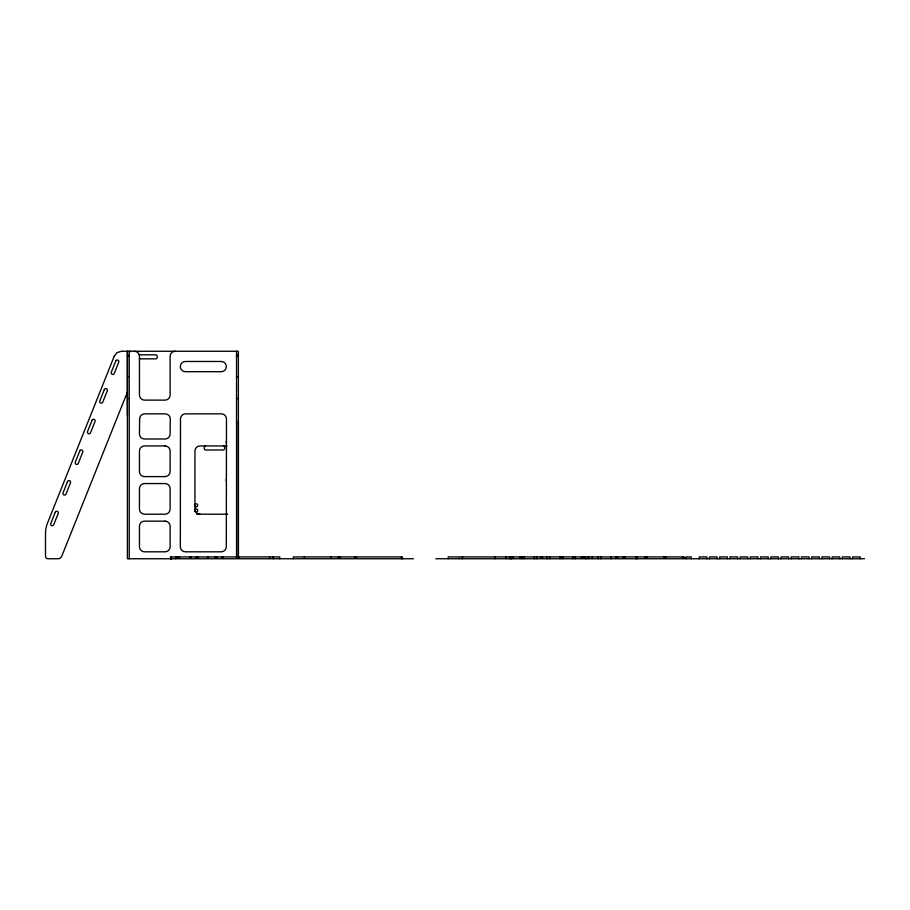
<?xml version="1.0" encoding="UTF-8"?>
<svg xmlns="http://www.w3.org/2000/svg" width="910" height="910" viewBox="0 0 910 910"><rect width="100%" height="100%" fill="white"/><g stroke="black" fill="none" stroke-linecap="round" stroke-linejoin="round"><path stroke-width="1.36" d="M127.4 415.688L127.4 351.26L127.4 558.751L413.39 558.751M238.374 420.795L238.374 557.341L238.374 351.26L121.349 351.26L116.946 352.671L114.194 356.367M114.478 355.639L47.547 522.988A28.619 28.619 0 0 0 45.5 533.203L45.5 556.203A2.559 2.559 0 0 0 48.059 558.751L58.194 558.751A4.106 4.106 0 0 0 61.778 556.181L127.4 392.13M205.41 445.945C203.715 446.173 203.704 449.733 205.41 449.972L223.507 449.972C225.214 449.733 225.214 446.184 223.507 445.945M139.298 354.82L156.008 354.82C157.714 355.059 157.703 358.608 156.008 358.847L139.298 358.847M127.4 356.367L129.231 356.367M236.532 356.367L238.374 356.367M196.606 514.207L227.58 514.207M175.801 557.807L177.632 557.807L177.632 556.92M686.151 557.807L684.32 557.807L684.32 556.92L448.175 556.92L448.175 558.751M269.053 558.444L269.838 558.444M458.97 558.444L459.743 558.444M513.012 558.444L513.797 558.444M592.114 558.444L592.899 558.444M435.81 558.751L864.5 558.751M860.2 558.751L860.2 556.92L852.534 556.92L852.534 558.751M849.986 558.751L849.986 556.92L842.319 556.92L842.319 558.751M839.759 558.751L839.759 556.92L832.104 556.92L832.104 558.751M829.545 558.751L829.545 556.92L821.878 556.92L821.878 558.751M819.33 558.751L819.33 556.92L811.663 556.92L811.663 558.751M809.104 558.751L809.104 556.92L801.437 556.92L801.437 558.751M798.889 558.751L798.889 556.92L791.222 556.92L791.222 558.751M788.663 558.751L788.663 556.92L781.008 556.92L781.008 558.751M778.448 558.751L778.448 556.92L770.781 556.92L770.781 558.751M768.233 558.751L768.233 556.92L760.567 556.92L760.567 558.751M758.007 558.751L758.007 556.92L750.352 556.92L750.352 558.751M747.792 558.751L747.792 556.92L740.126 556.92L740.126 558.751M737.578 558.751L737.578 556.92L729.911 556.92L729.911 558.751M727.352 558.751L727.352 556.92L719.685 556.92L719.685 558.751M717.137 558.751L717.137 556.92L709.47 556.92L709.47 558.751M706.911 558.751L706.911 556.92L699.255 556.92L699.255 558.751M691.27 558.751L691.27 556.92L686.151 556.92L686.151 558.751M682.477 556.92L682.477 557.807M665.642 556.92L665.642 557.807M663.799 556.92L663.799 557.807M647.033 556.92L647.033 557.807M645.201 556.92L645.201 557.807M637.307 556.92L637.307 558.751M636.124 556.92L636.124 558.751M624.76 556.92L624.76 557.807M622.929 556.92L622.929 557.807M617.594 556.92L617.594 557.807M615.752 556.92L615.752 557.807M611.019 556.92L611.019 558.751M600.805 556.92L600.805 558.751M598.245 556.92L598.245 558.751M592.353 556.92L592.353 557.807M588.679 556.92L588.679 557.807M588.031 556.92L588.031 558.751M585.471 556.92L585.471 558.751M585.096 556.92L585.096 557.807M583.264 556.92L583.264 557.807M581.422 556.92L581.422 557.807M575.256 556.92L575.256 558.751M572.697 556.92L572.697 558.751M562.949 556.92L562.949 557.807M562.482 556.92L562.482 558.751M561.117 556.92L561.117 557.807M559.923 556.92L559.923 558.751M549.708 556.92L549.708 558.751M547.149 556.92L547.149 558.751M542.462 556.92L542.462 557.807M540.631 556.92L540.631 557.807M536.934 556.92L536.934 558.751M534.375 556.92L534.375 558.751M524.16 556.92L524.16 558.751M522.033 556.92L522.033 557.807M521.601 556.92L521.601 558.751M520.19 556.92L520.19 557.807M513.251 556.92L513.251 557.807M511.386 556.92L511.386 558.751M510.942 556.92L510.942 558.751M509.577 556.92L509.577 558.751M506.222 556.92L506.222 558.751M494.96 556.92L494.96 558.751M462.519 556.92L462.519 558.751M402.402 558.751L402.402 556.92L293.316 556.92L293.316 558.751M401.515 556.92L401.515 558.751M356.47 556.92L356.47 557.807M354.627 556.92L354.627 557.807M340.192 556.92L340.192 557.807M338.361 556.92L338.361 557.807M330.694 556.92L330.694 557.807M304.429 556.92L304.429 557.807M279.779 558.751L279.779 556.92L170.693 556.92L170.693 558.751M273.273 556.92L273.273 558.751M269.61 556.92L269.61 557.807M239.034 556.92L239.034 557.807M238.067 354.707L238.067 355.48M238.067 376.421L238.067 377.195M238.067 398.136L238.067 398.91M237.191 556.92L237.191 557.807M236.532 351.26L236.532 557.341M226.317 441.441L226.317 443.272M226.317 479.115L226.317 480.946M222.961 556.92L222.961 557.807M222.45 556.92L222.45 557.807M222.279 556.92L222.279 557.807M221.767 556.92L221.767 557.807M216.751 556.92L216.751 557.807M214.919 556.92L214.919 557.807M208.219 556.92L208.219 557.807M207.537 556.92L207.537 557.807M198.152 556.92L198.152 557.807M196.321 556.92L196.321 557.807M191.225 556.92L191.225 557.807M190.713 556.92L190.713 557.807M190.543 556.92L190.543 557.807M190.031 556.92L190.031 557.807M179.475 556.92L179.475 557.807M176.483 556.92L176.483 557.807M175.801 556.92L175.801 558.751M171.489 556.92L171.489 558.751M171.171 556.92L171.171 558.751M170.932 556.92L170.773 558.751M129.231 558.751L129.231 351.249A5.107 5.107 0 0 1 131.188 351.647M127.707 354.707L127.707 355.48M127.707 376.421L127.707 377.195M127.707 398.136L127.707 398.91M134.35 351.26A5.107 5.107 0 0 1 139.457 356.367L139.457 395.008A5.107 5.107 0 0 0 144.565 400.116L165.006 400.116A5.107 5.107 0 0 0 170.113 395.008L170.113 356.367A5.107 5.107 0 0 1 175.22 351.26M200.052 514.207A5.107 5.107 0 0 1 194.945 509.099L194.945 451.053A5.107 5.107 0 0 1 200.052 445.945L226.317 445.945A5.107 5.107 0 0 1 226.988 445.991M226.988 514.161A5.107 5.107 0 0 1 226.317 514.207M194.911 511.124A1.513 1.513 0 0 1 196.082 508.872A1.513 1.513 0 0 1 197.641 510.885A1.513 1.513 0 0 1 195.149 511.443M180.487 418.964L180.328 546.694A5.107 5.107 0 0 0 185.435 551.813L221.21 551.813A5.107 5.107 0 0 0 226.317 546.694L226.476 418.964A5.107 5.107 0 0 0 221.357 413.857L185.594 413.857A5.107 5.107 0 0 0 180.487 418.964M139.605 418.964L139.457 433.888A5.107 5.107 0 0 0 144.565 438.995L165.006 438.995A5.107 5.107 0 0 0 170.113 433.888L170.272 418.964A5.107 5.107 0 0 0 165.154 413.857L144.724 413.857A5.107 5.107 0 0 0 139.605 418.964M55.271 512.262L50.767 523.534A1.592 1.592 0 0 0 51.654 525.605A1.592 1.592 0 0 0 53.736 524.717L58.24 513.445A1.592 1.592 0 0 0 57.353 511.374A1.592 1.592 0 0 0 55.271 512.262M67.533 481.606L63.029 492.867A1.592 1.592 0 0 0 63.916 494.949A1.592 1.592 0 0 0 65.998 494.062L70.502 482.789A1.592 1.592 0 0 0 69.615 480.719A1.592 1.592 0 0 0 67.533 481.606M79.796 450.95L75.291 462.212A1.592 1.592 0 0 0 76.178 464.293A1.592 1.592 0 0 0 78.26 463.406L82.764 452.134A1.592 1.592 0 0 0 81.877 450.063A1.592 1.592 0 0 0 79.796 450.95M92.058 420.295L87.553 431.556A1.592 1.592 0 0 0 88.441 433.638A1.592 1.592 0 0 0 90.522 432.75L95.027 421.478A1.592 1.592 0 0 0 94.139 419.408A1.592 1.592 0 0 0 92.058 420.295M104.32 389.639L99.816 400.9A1.592 1.592 0 0 0 100.703 402.982A1.592 1.592 0 0 0 102.784 402.084L107.289 390.822A1.592 1.592 0 0 0 106.402 388.741A1.592 1.592 0 0 0 104.32 389.639M115.911 360.678L111.282 372.236A1.592 1.592 0 0 0 112.169 374.317A1.592 1.592 0 0 0 114.25 373.43L118.869 361.861A1.638 1.638 0 0 0 115.911 360.678M221.21 361.475L185.435 361.475A5.107 5.107 0 0 0 180.328 366.593A5.107 5.107 0 0 0 185.435 371.701L221.21 371.701A5.107 5.107 0 0 0 226.317 366.593A5.107 5.107 0 0 0 221.21 361.475M165.006 445.945L144.565 445.945A5.107 5.107 0 0 0 139.457 451.053L139.457 471.494A5.107 5.107 0 0 0 144.565 476.601L165.006 476.601A5.107 5.107 0 0 0 170.113 471.494L170.113 451.053A5.107 5.107 0 0 0 165.006 445.945M165.006 483.551L144.565 483.551A5.107 5.107 0 0 0 139.457 488.659L139.457 509.099A5.107 5.107 0 0 0 144.565 514.207L165.006 514.207A5.107 5.107 0 0 0 170.113 509.099L170.113 488.659A5.107 5.107 0 0 0 165.006 483.551M165.006 521.146L144.565 521.146A5.107 5.107 0 0 0 139.457 526.264L139.457 546.694A5.107 5.107 0 0 0 144.565 551.813L165.006 551.813A5.107 5.107 0 0 0 170.113 546.694L170.113 526.264A5.107 5.107 0 0 0 165.006 521.146M195.468 506.574A1.513 1.513 0 0 0 197.732 505.266A1.513 1.513 0 0 0 195.468 503.958A1.513 1.513 0 0 0 195.468 506.574"/></g></svg>
